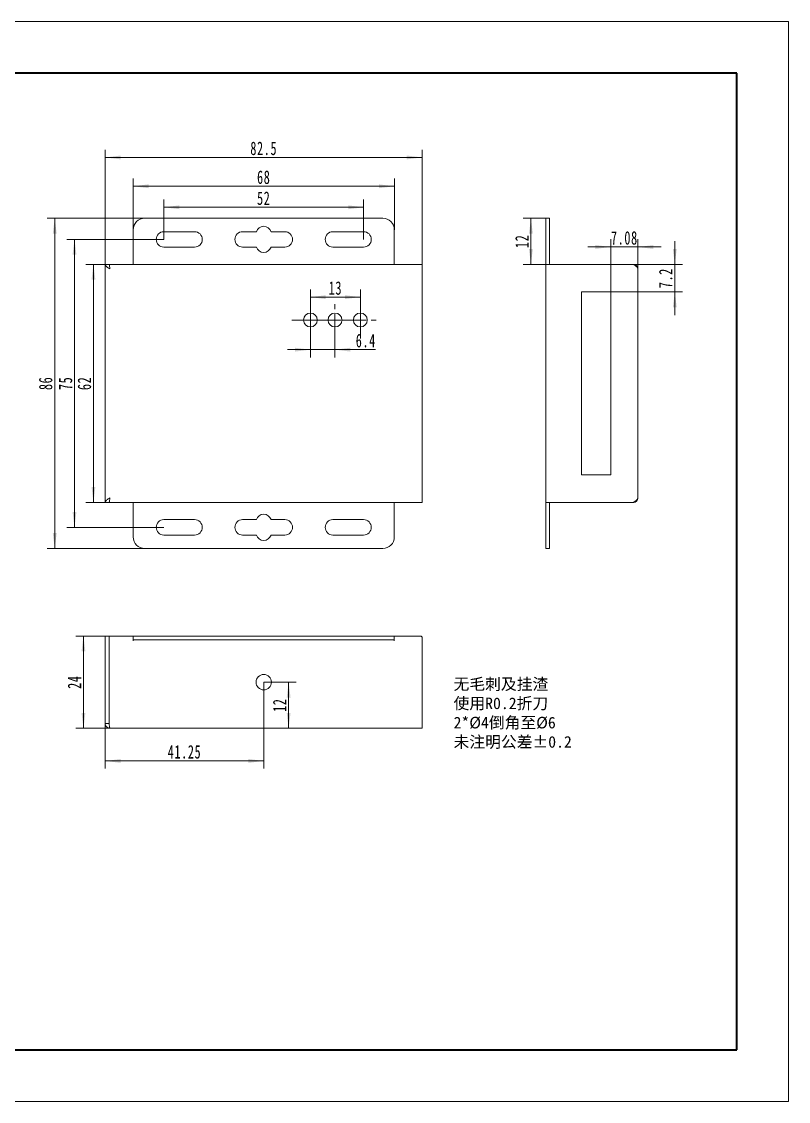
# Model space of a CAD drawing. Header units: millimetres. Extents: x 9574 to 16287, y 1787 to 2670.
# Drawn here: x 10205.1 to 10404.7, y 2387.9 to 2669.1 of the extents above; entities that cross this region are included whole.
import ezdxf

# ---------------------------------------------------------------- set-up
doc = ezdxf.new("R2010")
doc.units = ezdxf.units.MM
doc.header["$LTSCALE"] = 0.5
doc.linetypes.add('CENTERX2', pattern=[20.32, 12.7, -2.54, 2.54, -2.54])
doc.layers.get('0').update_dxf_attribs({"lineweight": 18})
for name, color, linetype, lineweight in [('中心线层', 1, 'CENTERX2', 15), ('尺寸线层', 3, 'Continuous', 18), ('文字标注', 2, 'Continuous', 18), ('粗实线层', 7, 'Continuous', 35), ('细实线层', 7, 'Continuous', 18)]:
    doc.layers.add(name, color=color, linetype=linetype, lineweight=lineweight)
doc.styles.get("Standard").update_dxf_attribs({"font": ''})
doc.styles.add('标准', font='', dxfattribs={"width": 0.667})
doc.styles.get('Standard').set_extended_font_data('宋体')
doc.styles.get('标准').set_extended_font_data('宋体')
doc.dimstyles.new('标准', dxfattribs={"dimtxt": 3.5, "dimasz": 4, "dimexe": 2, "dimexo": 0, "dimtad": 1, "dimdsep": 46, "dimtxsty": '标准', "dimblk": '_CAXARROW', "dimcen": 0, "dimdle": 6, "dimclrd": 1, "dimclre": 1, "dimclrt": 3, "dimazin": 2, "dimtfac": 0.707107, "dimtdec": 3, "dimtmove": 2, "dimatfit": 3, "dimfxl": 1, "dimfrac": 2, "dimtolj": 1, "dimarcsym": 1})

# ---------------------------------------------------------------- blocks, each defined once
blk = doc.blocks.new('*X34')
at = {"layer": '粗实线层'}
for p, q in [((138.5, 95), (-138.5, 95)), ((138.5, -95), (138.5, 95)), ((-138.5, -95), (138.5, -95))]:
    blk.add_line(p, q, dxfattribs=at)
at = {"layer": '细实线层'}
for p, q in [((148.5, 105), (-148.5, 105)), ((148.5, -105), (148.5, 105)), ((-148.5, -105), (148.5, -105))]:
    blk.add_line(p, q, dxfattribs=at)
blk = doc.blocks.new('*X47')
at = {"layer": '尺寸线层', "transparency": 16777216}
for points in [[(10223.8, 2605.91), (10224.3, 2601.91), (10223.3, 2601.91)], [(10223.8, 2543.91), (10224.3, 2547.91), (10223.3, 2547.91)]]:
    blk.add_hatch(color=1, dxfattribs=at).paths.add_polyline_path(points, flags=0)
at = {"layer": '尺寸线层', "color": 1, "transparency": 16777216}
for p, q in [((10226.89, 2605.91), (10221.8, 2605.91)), ((10223.8, 2605.91), (10223.8, 2543.91)), ((10226.89, 2543.91), (10221.8, 2543.91))]:
    blk.add_line(p, q, dxfattribs=at)
at = {"layer": '尺寸线层', "color": 3, "transparency": 16777216, "insert": (10221.46, 2574.91), "char_height": 3.5, "width": 7, "attachment_point": 5, "rotation": 90, "line_spacing_factor": 1.15057, "style": '标准'}
blk.add_mtext('\\T1.1;62', dxfattribs=at)
blk = doc.blocks.new('_CAXARROW')
blk.add_hatch(color=3).paths.add_polyline_path([(0, 0), (-1, 0.125), (-1, -0.125)], flags=0)
blk = doc.blocks.new('*X48')
at = {"layer": '尺寸线层', "transparency": 16777216}
for points in [[(10218.87, 2612.41), (10219.37, 2608.41), (10218.37, 2608.41)], [(10218.87, 2537.41), (10219.37, 2541.41), (10218.37, 2541.41)]]:
    blk.add_hatch(color=1, dxfattribs=at).paths.add_polyline_path(points, flags=0)
at = {"layer": '尺寸线层', "color": 1, "transparency": 16777216}
for p, q in [((10242.14, 2612.41), (10216.87, 2612.41)), ((10218.87, 2612.41), (10218.87, 2537.41)), ((10242.14, 2537.41), (10216.87, 2537.41))]:
    blk.add_line(p, q, dxfattribs=at)
at = {"layer": '尺寸线层', "color": 3, "transparency": 16777216, "insert": (10216.54, 2574.91), "char_height": 3.5, "width": 7, "attachment_point": 5, "rotation": 90, "line_spacing_factor": 1.15057, "style": '标准'}
blk.add_mtext('\\T1.1;75', dxfattribs=at)
blk = doc.blocks.new('*X49')
at = {"layer": '尺寸线层', "transparency": 16777216}
for points in [[(10213.72, 2617.91), (10214.22, 2613.91), (10213.22, 2613.91)], [(10213.72, 2531.91), (10214.22, 2535.91), (10213.22, 2535.91)]]:
    blk.add_hatch(color=1, dxfattribs=at).paths.add_polyline_path(points, flags=0)
at = {"layer": '尺寸线层', "color": 1, "transparency": 16777216}
for p, q in [((10237.14, 2617.91), (10211.72, 2617.91)), ((10213.72, 2617.91), (10213.72, 2531.91)), ((10237.14, 2531.91), (10211.72, 2531.91))]:
    blk.add_line(p, q, dxfattribs=at)
at = {"layer": '尺寸线层', "color": 3, "transparency": 16777216, "insert": (10211.37, 2574.91), "char_height": 3.5, "width": 7, "attachment_point": 5, "rotation": 90, "line_spacing_factor": 1.15057, "style": '标准'}
blk.add_mtext('\\T1.1;86', dxfattribs=at)
blk = doc.blocks.new('*X50')
at = {"layer": '尺寸线层', "transparency": 16777216}
for points in [[(10242.14, 2620.77), (10246.14, 2621.27), (10246.14, 2620.27)], [(10294.14, 2620.77), (10290.14, 2621.27), (10290.14, 2620.27)]]:
    blk.add_hatch(color=1, dxfattribs=at).paths.add_polyline_path(points, flags=0)
at = {"layer": '尺寸线层', "color": 1, "transparency": 16777216}
for p, q in [((10242.14, 2612.41), (10242.14, 2622.77)), ((10294.14, 2612.41), (10294.14, 2622.77)), ((10242.14, 2620.77), (10294.14, 2620.77))]:
    blk.add_line(p, q, dxfattribs=at)
at = {"layer": '尺寸线层', "color": 3, "transparency": 16777216, "insert": (10268.14, 2623.11), "char_height": 3.5, "width": 7, "attachment_point": 5, "line_spacing_factor": 1.15057, "style": '标准'}
blk.add_mtext('\\T1.1;52', dxfattribs=at)
blk = doc.blocks.new('*X51')
at = {"layer": '尺寸线层', "transparency": 16777216}
for points in [[(10234.14, 2626.24), (10238.14, 2626.74), (10238.14, 2625.74)], [(10302.14, 2626.24), (10298.14, 2626.74), (10298.14, 2625.74)]]:
    blk.add_hatch(color=1, dxfattribs=at).paths.add_polyline_path(points, flags=0)
at = {"layer": '尺寸线层', "color": 1, "transparency": 16777216}
for p, q in [((10234.14, 2614.91), (10234.14, 2628.24)), ((10302.14, 2614.91), (10302.14, 2628.24)), ((10234.14, 2626.24), (10302.14, 2626.24))]:
    blk.add_line(p, q, dxfattribs=at)
at = {"layer": '尺寸线层', "color": 3, "transparency": 16777216, "insert": (10268.14, 2628.59), "char_height": 3.5, "width": 7, "attachment_point": 5, "line_spacing_factor": 1.15057, "style": '标准'}
blk.add_mtext('\\T1.1;68', dxfattribs=at)
blk = doc.blocks.new('*X52')
at = {"layer": '尺寸线层', "transparency": 16777216}
for points in [[(10226.89, 2633.75), (10230.89, 2634.25), (10230.89, 2633.25)], [(10309.39, 2633.75), (10305.39, 2634.25), (10305.39, 2633.25)]]:
    blk.add_hatch(color=1, dxfattribs=at).paths.add_polyline_path(points, flags=0)
at = {"layer": '尺寸线层', "color": 1, "transparency": 16777216}
for p, q in [((10226.89, 2605.91), (10226.89, 2635.75)), ((10309.39, 2605.91), (10309.39, 2635.75)), ((10226.89, 2633.75), (10309.39, 2633.75))]:
    blk.add_line(p, q, dxfattribs=at)
at = {"layer": '尺寸线层', "color": 3, "transparency": 16777216, "insert": (10268.14, 2636.1), "char_height": 3.5, "width": 13.5764, "attachment_point": 5, "line_spacing_factor": 1.15057, "style": '标准'}
blk.add_mtext('\\T1.1;82.5', dxfattribs=at)
blk = doc.blocks.new('*X53')
at = {"layer": '尺寸线层', "transparency": 16777216}
for points in [[(10280.29, 2597.37), (10284.29, 2597.87), (10284.29, 2596.87)], [(10293.29, 2597.37), (10289.29, 2597.87), (10289.29, 2596.87)]]:
    blk.add_hatch(color=1, dxfattribs=at).paths.add_polyline_path(points, flags=0)
at = {"layer": '尺寸线层', "color": 1, "transparency": 16777216}
for p, q in [((10280.29, 2591.41), (10280.29, 2599.37)), ((10293.29, 2591.41), (10293.29, 2599.37)), ((10280.29, 2597.37), (10293.29, 2597.37))]:
    blk.add_line(p, q, dxfattribs=at)
at = {"layer": '尺寸线层', "color": 3, "transparency": 16777216, "insert": (10286.79, 2599.72), "char_height": 3.5, "width": 7, "attachment_point": 5, "line_spacing_factor": 1.15057, "style": '标准'}
blk.add_mtext('\\T1.1;13', dxfattribs=at)
blk = doc.blocks.new('*X54')
at = {"layer": '尺寸线层', "transparency": 16777216}
for points in [[(10280.29, 2583.69), (10276.29, 2584.19), (10276.29, 2583.19)], [(10286.69, 2583.69), (10290.69, 2584.19), (10290.69, 2583.19)]]:
    blk.add_hatch(color=1, dxfattribs=at).paths.add_polyline_path(points, flags=0)
at = {"layer": '尺寸线层', "color": 1, "transparency": 16777216}
for p, q in [((10280.29, 2591.41), (10280.29, 2581.69)), ((10286.69, 2591.41), (10286.69, 2581.69)), ((10274.29, 2583.69), (10297.23, 2583.69))]:
    blk.add_line(p, q, dxfattribs=at)
at = {"layer": '尺寸线层', "color": 3, "transparency": 16777216, "insert": (10294.71, 2586.03), "char_height": 3.5, "width": 10.0799, "attachment_point": 5, "line_spacing_factor": 1.15057, "style": '标准'}
blk.add_mtext('\\T1.1;6.4', dxfattribs=at)
blk = doc.blocks.new('*X55')
at = {"layer": '尺寸线层', "transparency": 16777216}
for points in [[(10337.7, 2617.91), (10337.2, 2613.91), (10338.2, 2613.91)], [(10337.7, 2605.91), (10337.2, 2609.91), (10338.2, 2609.91)]]:
    blk.add_hatch(color=1, dxfattribs=at).paths.add_polyline_path(points, flags=0)
at = {"layer": '尺寸线层', "color": 1, "transparency": 16777216}
for p, q in [((10342.57, 2617.91), (10335.7, 2617.91)), ((10337.7, 2605.91), (10337.7, 2617.91)), ((10341.57, 2605.91), (10335.7, 2605.91))]:
    blk.add_line(p, q, dxfattribs=at)
at = {"layer": '尺寸线层', "color": 3, "transparency": 16777216, "insert": (10335.36, 2611.91), "char_height": 3.5, "width": 7, "attachment_point": 5, "rotation": 90, "line_spacing_factor": 1.15057, "style": '标准'}
blk.add_mtext('\\T1.1;12', dxfattribs=at)
blk = doc.blocks.new('*X56')
at = {"layer": '尺寸线层', "transparency": 16777216}
for points in [[(10375.16, 2605.91), (10375.66, 2609.91), (10374.66, 2609.91)], [(10375.16, 2598.71), (10375.66, 2594.71), (10374.66, 2594.71)]]:
    blk.add_hatch(color=1, dxfattribs=at).paths.add_polyline_path(points, flags=0)
at = {"layer": '尺寸线层', "color": 1, "transparency": 16777216}
for p, q in [((10375.16, 2611.91), (10375.16, 2592.71)), ((10364.37, 2605.91), (10377.16, 2605.91)), ((10358.49, 2598.71), (10377.16, 2598.71))]:
    blk.add_line(p, q, dxfattribs=at)
at = {"layer": '尺寸线层', "color": 3, "transparency": 16777216, "insert": (10372.81, 2602.31), "char_height": 3.5, "width": 9.7945, "attachment_point": 5, "rotation": 90, "line_spacing_factor": 1.15057, "style": '标准'}
blk.add_mtext('\\T1.1;7.2', dxfattribs=at)
blk = doc.blocks.new('*X57')
at = {"layer": '尺寸线层', "transparency": 16777216}
for points in [[(10358.49, 2610.43), (10354.49, 2609.93), (10354.49, 2610.93)], [(10365.57, 2610.43), (10369.57, 2609.93), (10369.57, 2610.93)]]:
    blk.add_hatch(color=1, dxfattribs=at).paths.add_polyline_path(points, flags=0)
at = {"layer": '尺寸线层', "color": 1, "transparency": 16777216}
for p, q in [((10371.57, 2610.43), (10352.49, 2610.43)), ((10358.49, 2598.71), (10358.49, 2612.43)), ((10365.57, 2604.71), (10365.57, 2612.43))]:
    blk.add_line(p, q, dxfattribs=at)
at = {"layer": '尺寸线层', "color": 3, "transparency": 16777216, "insert": (10362.03, 2612.78), "char_height": 3.5, "width": 13.4727, "attachment_point": 5, "line_spacing_factor": 1.15057, "style": '标准'}
blk.add_mtext('\\T1.1;7.08', dxfattribs=at)
blk = doc.blocks.new('*X58')
at = {"layer": '尺寸线层', "transparency": 16777216}
for points in [[(10274.62, 2497.09), (10274.12, 2493.09), (10275.12, 2493.09)], [(10274.62, 2485.09), (10274.12, 2489.09), (10275.12, 2489.09)]]:
    blk.add_hatch(color=1, dxfattribs=at).paths.add_polyline_path(points, flags=0)
at = {"layer": '尺寸线层', "color": 1, "transparency": 16777216}
for p, q in [((10268.14, 2497.09), (10276.62, 2497.09)), ((10274.62, 2485.09), (10274.62, 2497.09)), ((10267.22, 2485.09), (10276.62, 2485.09))]:
    blk.add_line(p, q, dxfattribs=at)
at = {"layer": '尺寸线层', "color": 3, "transparency": 16777216, "insert": (10272.28, 2491.09), "char_height": 3.5, "width": 7, "attachment_point": 5, "rotation": 90, "line_spacing_factor": 1.15057, "style": '标准'}
blk.add_mtext('\\T1.1;12', dxfattribs=at)
blk = doc.blocks.new('*X59')
at = {"layer": '尺寸线层', "transparency": 16777216}
for points in [[(10226.89, 2476.57), (10230.89, 2477.07), (10230.89, 2476.07)], [(10268.14, 2476.57), (10264.14, 2477.07), (10264.14, 2476.07)]]:
    blk.add_hatch(color=1, dxfattribs=at).paths.add_polyline_path(points, flags=0)
at = {"layer": '尺寸线层', "color": 1, "transparency": 16777216}
for p, q in [((10268.14, 2497.09), (10268.14, 2474.57)), ((10226.89, 2486.29), (10226.89, 2474.57)), ((10226.89, 2476.57), (10268.14, 2476.57))]:
    blk.add_line(p, q, dxfattribs=at)
at = {"layer": '尺寸线层', "color": 3, "transparency": 16777216, "insert": (10247.51, 2478.92), "char_height": 3.5, "width": 17.2805, "attachment_point": 5, "line_spacing_factor": 1.15057, "style": '标准'}
blk.add_mtext('\\T1.1;41.25', dxfattribs=at)
blk = doc.blocks.new('*X61')
at = {"layer": '尺寸线层', "transparency": 16777216}
for points in [[(10221.2, 2509.09), (10220.7, 2505.09), (10221.7, 2505.09)], [(10221.2, 2485.09), (10220.7, 2489.09), (10221.7, 2489.09)]]:
    blk.add_hatch(color=1, dxfattribs=at).paths.add_polyline_path(points, flags=0)
at = {"layer": '尺寸线层', "color": 1, "transparency": 16777216}
for p, q in [((10226.89, 2509.09), (10219.2, 2509.09)), ((10221.2, 2485.09), (10221.2, 2509.09)), ((10228.09, 2485.09), (10219.2, 2485.09))]:
    blk.add_line(p, q, dxfattribs=at)
at = {"layer": '尺寸线层', "color": 3, "transparency": 16777216, "insert": (10218.86, 2497.09), "char_height": 3.5, "width": 7, "attachment_point": 5, "rotation": 90, "line_spacing_factor": 1.15057, "style": '标准'}
blk.add_mtext('\\T1.1;24', dxfattribs=at)

msp = doc.modelspace()

# ---------------------------------------------------------------- linework, layer by layer
at = {"color": 3, "linetype": 'Continuous', "lineweight": 15}
for p, q in [((10237.137, 2617.913), (10299.137, 2617.913)), ((10342.568, 2606.113), (10342.568, 2617.913)), ((10234.137, 2605.913), (10234.137, 2614.913)), ((10250.137, 2614.413), (10242.137, 2614.413)), ((10266.226, 2614.413), (10262.636, 2614.413)), ((10273.638, 2614.413), (10270.048, 2614.413)), ((10294.137, 2614.413), (10286.137, 2614.413)), ((10302.137, 2614.913), (10302.137, 2605.913)), ((10242.137, 2610.413), (10250.137, 2610.413)), ((10262.636, 2610.413), (10266.226, 2610.413)), ((10270.048, 2610.413), (10273.638, 2610.413)), ((10286.137, 2610.413), (10294.137, 2610.413)), ((10226.887, 2543.913), (10226.887, 2605.913)), ((10309.387, 2605.913), (10227.887, 2605.913)), ((10228.087, 2604.713), (10228.063, 2604.934)), ((10309.387, 2543.913), (10309.387, 2605.913)), ((10341.568, 2605.913), (10341.568, 2543.913)), ((10341.568, 2605.913), (10364.368, 2605.913)), ((10365.568, 2604.713), (10365.568, 2545.113)), ((10350.868, 2551.113), (10350.868, 2598.713)), ((10350.868, 2598.713), (10358.488, 2598.713)), ((10358.488, 2598.713), (10358.488, 2551.113)), ((10358.488, 2551.113), (10350.868, 2551.113)), ((10227.887, 2543.913), (10309.387, 2543.913)), ((10228.087, 2545.113), (10228.063, 2544.891)), ((10234.137, 2534.913), (10234.137, 2543.913)), ((10302.137, 2534.913), (10302.137, 2543.913)), ((10364.368, 2543.913), (10341.568, 2543.913)), ((10342.568, 2531.913), (10342.568, 2543.713)), ((10250.137, 2539.413), (10242.137, 2539.413)), ((10266.226, 2539.413), (10262.636, 2539.413)), ((10273.638, 2539.413), (10270.048, 2539.413)), ((10294.137, 2539.413), (10286.137, 2539.413)), ((10242.137, 2535.413), (10250.137, 2535.413)), ((10262.636, 2535.413), (10266.226, 2535.413)), ((10270.048, 2535.413), (10273.638, 2535.413)), ((10286.137, 2535.413), (10294.137, 2535.413)), ((10299.137, 2531.913), (10237.137, 2531.913)), ((10226.887, 2509.092), (10226.887, 2486.292)), ((10227.887, 2486.292), (10227.887, 2509.092)), ((10234.137, 2509.092), (10227.887, 2509.092)), ((10308.887, 2509.092), (10302.137, 2509.092)), ((10234.137, 2508.092), (10234.137, 2507.892)), ((10234.137, 2508.092), (10302.137, 2508.092)), ((10302.137, 2508.092), (10302.137, 2507.892)), ((10309.387, 2485.092), (10309.387, 2508.592)), ((10227.911, 2486.07), (10227.887, 2486.292)), ((10309.387, 2485.092), (10228.087, 2485.092))]:
    msp.add_line(p, q, dxfattribs=at)
at = {"color": 7, "linetype": 'Continuous', "lineweight": 15}
for p, q in [((10341.568, 2606.113), (10341.568, 2617.913)), ((10342.568, 2617.913), (10341.568, 2617.913)), ((10226.887, 2605.913), (10227.887, 2605.913)), ((10226.887, 2543.913), (10227.887, 2543.913)), ((10341.568, 2531.913), (10341.568, 2543.713)), ((10342.568, 2531.913), (10341.568, 2531.913)), ((10226.887, 2509.092), (10227.887, 2509.092)), ((10234.137, 2508.092), (10234.137, 2509.092)), ((10234.137, 2509.092), (10302.137, 2509.092)), ((10302.137, 2508.092), (10302.137, 2509.092)), ((10226.887, 2486.292), (10227.887, 2486.292))]:
    msp.add_line(p, q, dxfattribs=at)
at = {"color": 3, "linetype": 'Continuous', "lineweight": 15}
for centre, radius in [((10280.287, 2591.413), 1.8), ((10286.687, 2591.413), 1.8), ((10293.287, 2591.413), 1.8), ((10268.137, 2497.092), 2)]:
    msp.add_circle(centre, radius, dxfattribs=at)
for centre, radius, start, end in [((10237.137, 2614.913), 3, 90, 180), ((10268.137, 2613.823), 2, 17.15754, 162.84246), ((10299.137, 2614.913), 3, 0, 90), ((10242.137, 2612.413), 2, 90, 270), ((10250.137, 2612.413), 2, 270, 90), ((10262.636, 2612.413), 2, 90, 270), ((10273.638, 2612.413), 2, 270, 90), ((10286.137, 2612.413), 2, 90, 270), ((10294.137, 2612.413), 2, 270, 90), ((10268.137, 2611.003), 2, 197.15754, 342.84246), ((10342.768, 2606.113), 0.2, 180, 270), ((10364.368, 2604.713), 1.2, 360, 90), ((10342.768, 2543.713), 0.2, 90, 180), ((10364.368, 2545.113), 1.2, 270, 0), ((10268.137, 2538.823), 2, 17.15754, 162.84246), ((10242.137, 2537.413), 2, 90, 270), ((10250.137, 2537.413), 2, 270, 90), ((10262.636, 2537.413), 2, 90, 270), ((10273.638, 2537.413), 2, 270, 90), ((10286.137, 2537.413), 2, 90, 270), ((10294.137, 2537.413), 2, 270, 90), ((10237.137, 2534.913), 3, 180, 270), ((10268.137, 2536.003), 2, 197.15754, 342.84246), ((10299.137, 2534.913), 3, 270, 0), ((10308.887, 2508.592), 0.5, 0, 90), ((10228.087, 2486.292), 1.2, 180, 270)]:
    msp.add_arc(centre, radius, start, end, dxfattribs=at)
at = {"color": 7, "linetype": 'Continuous', "lineweight": 15}
for centre, start, end in [((10342.768, 2606.113), 180, 189.5782), ((10342.768, 2543.713), 170.4218, 180)]:
    msp.add_arc(centre, 1.2, start, end, dxfattribs=at)
at = {"color": 3, "linetype": 'Continuous', "lineweight": 15}
for points, knots in [([(10226.887, 2605.913), (10226.887, 2605.822), (10226.931, 2605.679), (10227.043, 2605.512), (10227.209, 2605.328), (10227.481, 2605.109), (10227.722, 2604.947), (10227.852, 2604.863)], [0, 0, 0, 0, 0.2720566, 0.4290315, 0.6047099, 1.011902, 1.4766075, 1.4766075, 1.4766075, 1.4766075]), ([(10228.063, 2604.934), (10228.049, 2605.063), (10228.029, 2605.249), (10227.999, 2605.483), (10227.977, 2605.627), (10227.957, 2605.744), (10227.934, 2605.832), (10227.918, 2605.885), (10227.896, 2605.913), (10227.887, 2605.913)], [0, 0, 0, 0, 0.3899939, 0.560645, 0.7082518, 0.8285778, 0.9184698, 0.9761662, 1.0046355, 1.0046355, 1.0046355, 1.0046355]), ([(10364.368, 2605.913), (10364.523, 2605.814), (10364.815, 2605.628), (10365.152, 2605.38), (10365.364, 2605.172), (10365.478, 2605.022), (10365.551, 2604.869), (10365.568, 2604.763), (10365.568, 2604.713)], [0, 0, 0, 0, 0.5489215, 1.0407608, 1.252519, 1.43919, 1.604118, 1.7559952, 1.7559952, 1.7559952, 1.7559952]), ([(10227.852, 2544.962), (10227.722, 2544.878), (10227.481, 2544.717), (10227.209, 2544.497), (10227.043, 2544.313), (10226.931, 2544.147), (10226.887, 2544.003), (10226.887, 2543.913)], [0, 0, 0, 0, 0.4647054, 0.8718975, 1.047576, 1.2045508, 1.4766075, 1.4766075, 1.4766075, 1.4766075]), ([(10228.063, 2544.891), (10228.049, 2544.762), (10228.029, 2544.576), (10227.999, 2544.342), (10227.977, 2544.198), (10227.957, 2544.081), (10227.934, 2543.993), (10227.918, 2543.94), (10227.896, 2543.913), (10227.887, 2543.913)], [0, 0, 0, 0, 0.3899939, 0.560645, 0.7082518, 0.8285778, 0.9184698, 0.9761662, 1.0046355, 1.0046355, 1.0046355, 1.0046355]), ([(10365.568, 2545.113), (10365.568, 2545.062), (10365.551, 2544.956), (10365.478, 2544.803), (10365.364, 2544.653), (10365.152, 2544.445), (10364.815, 2544.197), (10364.523, 2544.011), (10364.368, 2543.913)], [0, 0, 0, 0, 0.1518772, 0.3168052, 0.5034763, 0.7152344, 1.2070738, 1.7559952, 1.7559952, 1.7559952, 1.7559952]), ([(10228.087, 2485.092), (10228.077, 2485.092), (10228.056, 2485.119), (10228.039, 2485.172), (10228.017, 2485.26), (10227.997, 2485.377), (10227.975, 2485.521), (10227.945, 2485.755), (10227.925, 2485.941), (10227.911, 2486.07)], [0, 0, 0, 0, 0.0284693, 0.0861657, 0.1760577, 0.2963837, 0.4439905, 0.6146416, 1.0046355, 1.0046355, 1.0046355, 1.0046355])]:
    msp.add_open_spline(points, degree=3, knots=knots, dxfattribs=at)
for points in [[(10227.852, 2604.863), (10227.93, 2604.812), (10228.009, 2604.763), (10228.087, 2604.713)], [(10228.087, 2545.113), (10228.009, 2545.063), (10227.93, 2545.013), (10227.852, 2544.962)]]:
    msp.add_open_spline(points, degree=3, dxfattribs=at)
at = {"layer": '中心线层'}
for p, q in [((10280.287, 2586.613), (10280.287, 2596.213)), ((10286.687, 2586.613), (10286.687, 2596.213)), ((10293.287, 2586.613), (10293.287, 2596.213)), ((10275.487, 2591.413), (10285.087, 2591.413)), ((10281.887, 2591.413), (10291.487, 2591.413)), ((10288.487, 2591.413), (10298.087, 2591.413))]:
    msp.add_line(p, q, dxfattribs=at)

# ---------------------------------------------------------------- block references
at = {"layer": '文字标注', "color": 7, "xscale": 1.339222046977237, "yscale": 1.339222046977237, "zscale": 1.339222046977237}
msp.add_blockref('*X34', (10205.861, 2528.516), dxfattribs=at)

# ---------------------------------------------------------------- texts
at = {"layer": '尺寸线层', "insert": (10317.562, 2498.107), "char_height": 3.01223, "width": 94.8532, "attachment_point": 1}
msp.add_mtext('无毛刺及挂渣\\P使用R0.2折刀\\P2*%%C4倒角至%%C6\\P未注明公差%%P0.2\\P', dxfattribs=at)

# ---------------------------------------------------------------- dimensions: what is measured, and where the dimension line sits
at = {"layer": '尺寸线层'}
for base, p1, p2, angle, picture, middle in [((10309.387, 2633.75), (10226.887, 2605.913), (10309.387, 2605.913), 0, '*X52', (10268.137, 2636.096)), ((10213.715, 2531.913), (10237.137, 2617.913), (10237.137, 2531.913), 270, '*X49', (10211.369, 2574.913)), ((10337.703, 2617.913), (10341.568, 2605.913), (10342.568, 2617.913), 90, '*X55', (10335.357, 2611.913)), ((10218.867, 2537.413), (10242.137, 2612.413), (10242.137, 2537.413), 270, '*X48', (10216.54, 2574.913)), ((10375.16, 2598.713), (10364.368, 2605.913), (10358.488, 2598.713), 270, '*X56', (10372.814, 2602.313)), ((10223.804, 2543.913), (10226.887, 2605.913), (10226.887, 2543.913), 270, '*X47', (10221.458, 2574.913)), ((10221.205, 2509.092), (10228.087, 2485.092), (10226.887, 2509.092), 90, '*X61', (10218.859, 2497.092)), ((10274.622, 2497.092), (10267.217, 2485.092), (10268.137, 2497.092), 90, '*X58', (10272.277, 2491.092))]:
    dim = msp.add_linear_dim(base=base, p1=p1, p2=p2, angle=angle, dimstyle='标准', override={"dimsah": 1, "dimtfill": 1, "dimtzin": 8}, dxfattribs=at)
    dim.commit()
    dim.dimension.update_dxf_attribs({"geometry": picture, "text_midpoint": middle})
for base, p1, p2, picture, middle in [((10302.137, 2626.24), (10234.137, 2614.913), (10302.137, 2614.913), '*X51', (10268.137, 2628.586)), ((10294.137, 2620.767), (10242.137, 2612.413), (10294.137, 2612.413), '*X50', (10268.137, 2623.113)), ((10358.488, 2610.43), (10365.568, 2604.713), (10358.488, 2598.713), '*X57', (10362.028, 2612.775)), ((10293.287, 2597.37), (10280.287, 2591.413), (10293.287, 2591.413), '*X53', (10286.787, 2599.716)), ((10268.137, 2476.575), (10226.887, 2486.292), (10268.137, 2497.092), '*X59', (10247.512, 2478.921))]:
    dim = msp.add_linear_dim(base=base, p1=p1, p2=p2, dimstyle='标准', override={"dimsah": 1, "dimtfill": 1, "dimtzin": 8}, dxfattribs=at)
    dim.commit()
    dim.dimension.update_dxf_attribs({"geometry": picture, "text_midpoint": middle})
dim = msp.add_linear_dim(base=(10286.687, 2583.686), p1=(10280.287, 2591.413), p2=(10286.687, 2591.413), dimstyle='标准', override={"dimsah": 1, "dimtfill": 1, "dimtzin": 8}, dxfattribs=at)
dim.commit()
dim.dimension.update_dxf_attribs({"geometry": '*X54', "text_midpoint": (10294.707, 2586.032), "dimtype": 160})

doc.saveas('drawing.dxf')
